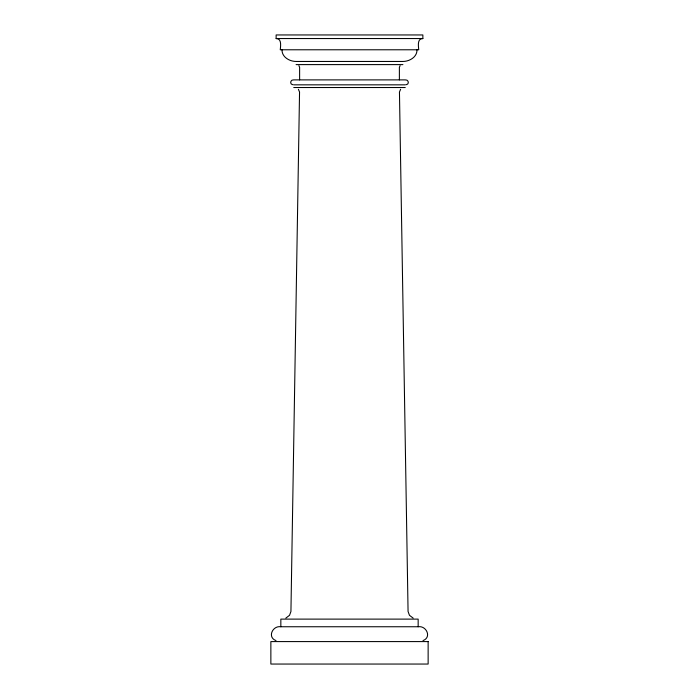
<?xml version="1.0" encoding="UTF-8"?>
<svg xmlns="http://www.w3.org/2000/svg" width="699" height="699" viewBox="0 0 699 699"><rect width="100%" height="100%" fill="white"/><g stroke="black" fill="none" stroke-linecap="round" stroke-linejoin="round"><path stroke-width="1.05" d="M416.988 49.778C417.251 57.056 409.413 61.486 402.904 61.46L296.096 61.46C289.587 61.486 281.749 57.056 282.012 49.778M400.623 89.289L399.452 92.015L408.067 611.476L409.457 615.303L413.153 618.091M400.108 65.662L399.382 67.305L399.382 79.887M423 640.59C431.973 637.383 426.39 625.387 418.159 626.75L280.841 626.75C272.61 625.387 267.027 637.383 276 640.59M285.847 618.091L289.543 615.303L290.933 611.476L299.548 92.015L298.377 89.289M406.084 84.745C409.693 84.387 408.6 79.371 405.254 79.887L293.746 79.887C290.4 79.371 289.307 84.387 292.916 84.745M422.86 38.541C417.032 38.393 418.421 46.23 418.745 49.778L280.255 49.778C280.579 46.23 281.968 38.393 276.14 38.541L276.14 34.95L422.86 34.95L422.86 38.541L276.14 38.541M296.096 64.605L402.904 64.605M293.746 84.832L405.254 84.832M293.746 87.524L405.254 87.524M298.892 65.662L299.618 67.305L299.618 79.887M418.159 626.75L418.159 619.113L280.841 619.113L280.841 626.75M428.137 641.586L270.863 641.586L270.863 664.05L428.137 664.05L428.137 641.586"/></g></svg>
